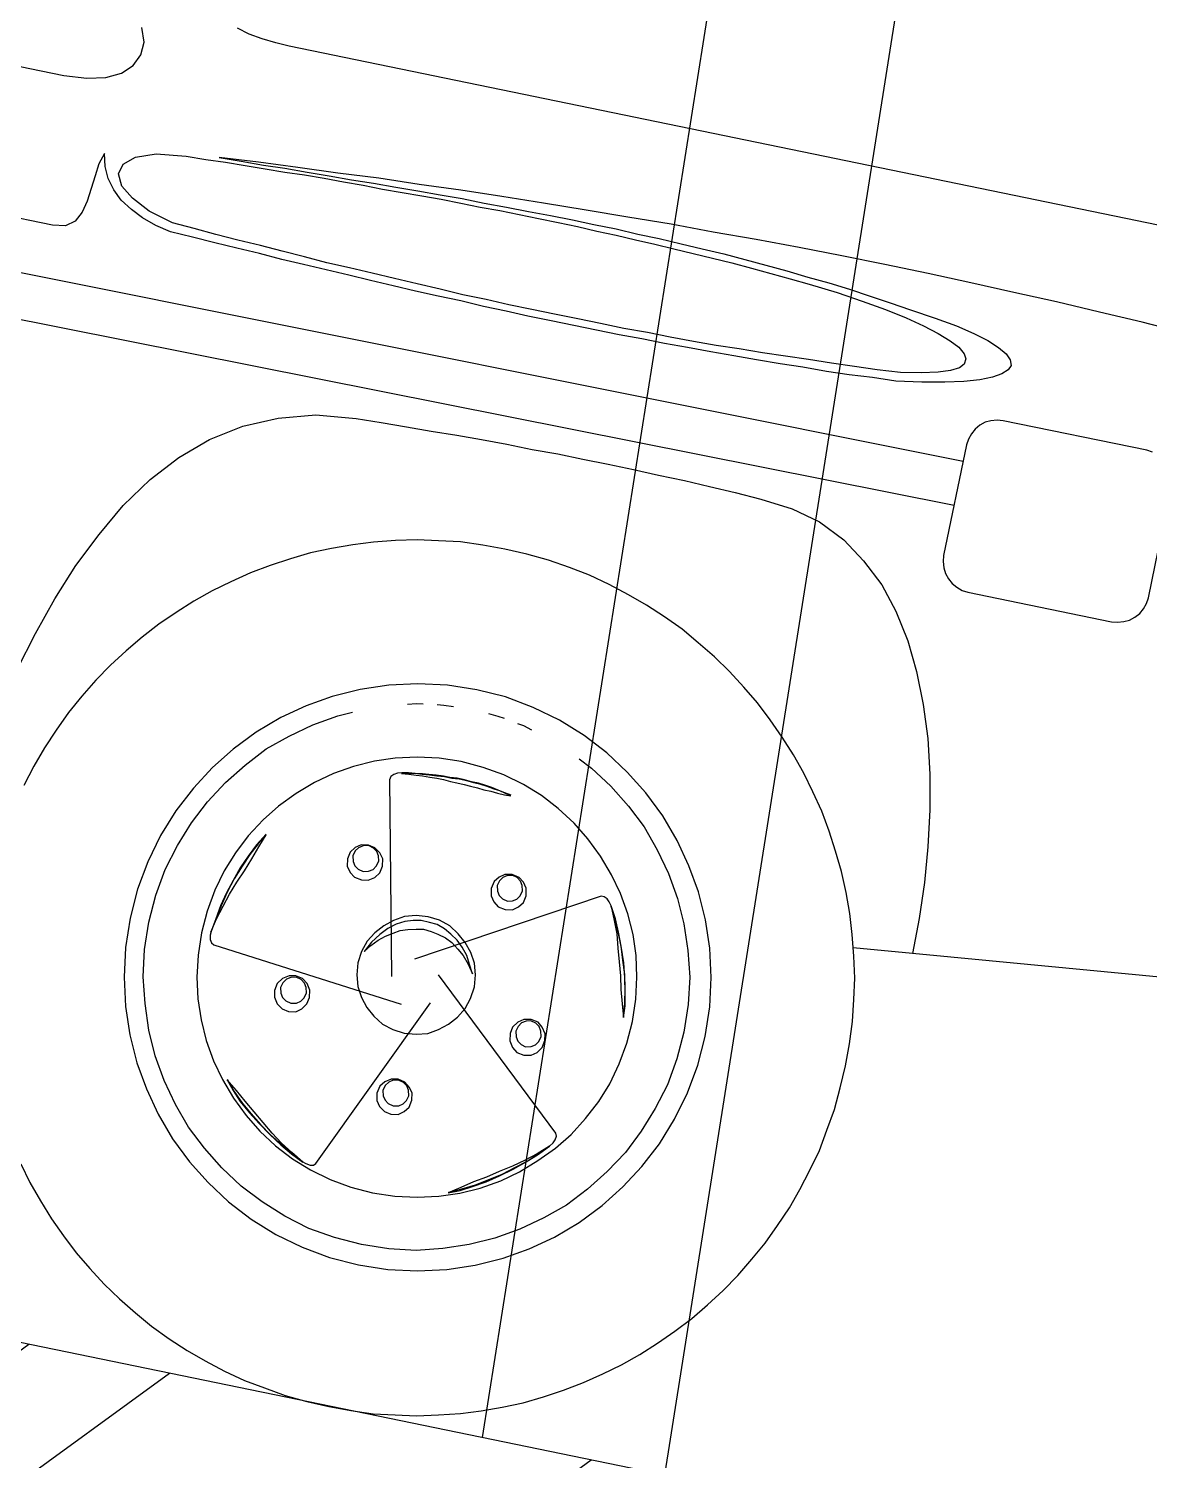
# Model space of a CAD drawing. Extents: x -640655 to -640254, y -1045449 to -1045159.
# Drawn here: x -640495.349 to -640494.425, y -1045214.676 to -1045213.495 of the extents above; entities that cross this region are included whole.
import ezdxf

# ---------------------------------------------------------------- set-up
doc = ezdxf.new("R2010")
doc.units = 0
doc.header["$MEASUREMENT"] = 0
doc.layers.get('0').update_dxf_attribs({"linetype": 'CONTINUOUS'})
for name, color, linetype in [('T_srafa', 8, 'CONTINUOUS'), ('T_stafaz', 7, 'CONTINUOUS'), ('T_tenka', 4, 'CONTINUOUS'), ('T_tlusta', 1, 'CONTINUOUS')]:
    doc.layers.add(name, color=color, linetype=linetype)

# ---------------------------------------------------------------- blocks, each defined once
blk = doc.blocks.new('A$C04E35D7F')
at = {"linetype": 'Continuous'}
for p, q in [((-56.67, 109.21), (26.72, 109.21)), ((26.72, 109.21), (27.87, 109.27)), ((27.87, 109.27), (29.02, 109.38)), ((29.02, 109.38), (30.16, 109.54)), ((30.16, 109.54), (31.2, 109.81)), ((38.51, 107.14), (38.94, 108.29)), ((38.56, 106.05), (38.51, 107.14)), ((39, 105.07), (38.56, 106.05)), ((39.82, 104.25), (39, 105.07)), ((41.02, 103.65), (39.82, 104.25)), ((42.54, 103.27), (41.02, 103.65)), ((44.45, 103.11), (42.54, 103.27)), ((78.32, 103.11), (44.45, 103.11)), ((-50.39, 100.92), (-46.79, 101.09)), ((-46.79, 101.09), (-43.19, 101.2)), ((-43.19, 101.2), (-39.54, 101.31)), ((-39.54, 101.31), (-35.94, 101.36)), ((-35.94, 101.36), (-32.29, 101.42)), ((-32.29, 101.42), (-28.69, 101.47)), ((-28.69, 101.47), (-25.03, 101.47)), ((-25.03, 101.47), (-21.43, 101.47)), ((-21.43, 101.47), (-17.83, 101.42)), ((-17.83, 101.42), (-14.23, 101.36)), ((-14.23, 101.36), (-10.64, 101.25)), ((-10.64, 101.25), (-7.09, 101.2)), ((-7.09, 101.2), (-3.49, 101.03)), ((-3.49, 101.03), (0, 100.92)), ((0, 100.92), (3.55, 100.76)), ((3.55, 100.76), (7.04, 100.6)), ((7.04, 100.6), (10.47, 100.43)), ((10.47, 100.43), (13.91, 100.22)), ((-17.23, 99.34), (-19.03, 99.18)), ((-15.43, 99.45), (-17.23, 99.34)), ((-13.63, 99.56), (-15.43, 99.45)), ((-11.84, 99.67), (-13.63, 99.56)), ((-10.03, 99.72), (-11.84, 99.67)), ((-8.24, 99.78), (-10.03, 99.72)), ((-7.74, 99.23), (-9.38, 99.18)), ((-6.38, 99.83), (-8.24, 99.78)), ((-6.11, 99.29), (-7.74, 99.23)), ((-4.58, 99.83), (-6.38, 99.83)), ((-4.47, 99.34), (-6.11, 99.29)), ((-2.73, 99.89), (-4.58, 99.83)), ((-2.84, 99.4), (-4.47, 99.34)), ((-1.2, 99.4), (-2.84, 99.4)), ((-0.87, 99.89), (-2.73, 99.89)), ((0.44, 99.45), (-1.2, 99.4)), ((0.93, 99.89), (-0.87, 99.89)), ((2.07, 99.45), (0.44, 99.45)), ((2.78, 99.89), (0.93, 99.89)), ((3.71, 99.45), (2.07, 99.45)), ((4.64, 99.83), (2.78, 99.89)), ((5.35, 99.45), (3.71, 99.45)), ((6.49, 99.83), (4.64, 99.83)), ((6.98, 99.45), (5.35, 99.45)), ((8.35, 99.78), (6.49, 99.83)), ((8.62, 99.4), (6.98, 99.45)), ((10.2, 99.78), (8.35, 99.78)), ((10.25, 99.4), (8.62, 99.4)), ((12.05, 99.72), (10.2, 99.78)), ((11.89, 99.4), (10.25, 99.4)), ((13.53, 99.34), (11.89, 99.4)), ((13.91, 99.67), (12.05, 99.72)), ((15.16, 99.29), (13.53, 99.34)), ((13.91, 100.22), (17.29, 100.05)), ((15.76, 99.61), (13.91, 99.67)), ((16.8, 99.23), (15.16, 99.29)), ((17.62, 99.56), (15.76, 99.61)), ((18.44, 99.23), (16.8, 99.23)), ((17.29, 100.05), (20.67, 99.78)), ((19.47, 99.45), (17.62, 99.56)), ((20.07, 99.18), (18.44, 99.23)), ((21.33, 99.4), (19.47, 99.45)), ((20.67, 99.78), (24, 99.56)), ((23.18, 99.34), (21.33, 99.4)), ((25.04, 99.29), (23.18, 99.34)), ((24, 99.56), (27.27, 99.34)), ((26.83, 99.18), (25.04, 99.29)), ((27.27, 99.34), (30.54, 99.07)), ((-27.87, 98.25), (-30, 97.98)), ((-26.12, 98.47), (-27.87, 98.25)), ((-24.38, 98.69), (-26.12, 98.47)), ((-23.83, 98.14), (-25.85, 97.87)), ((-22.58, 98.91), (-24.38, 98.69)), ((-21.65, 98.42), (-23.83, 98.14)), ((-20.83, 99.07), (-22.58, 98.91)), ((-19.25, 98.63), (-21.65, 98.42)), ((-19.03, 99.18), (-20.83, 99.07)), ((-17.62, 98.74), (-19.25, 98.63)), ((-15.98, 98.85), (-17.62, 98.74)), ((-14.34, 98.96), (-15.98, 98.85)), ((-12.65, 99.07), (-14.34, 98.96)), ((-11.02, 99.13), (-12.65, 99.07)), ((-9.38, 99.18), (-11.02, 99.13)), ((21.71, 99.13), (20.07, 99.18)), ((23.34, 99.07), (21.71, 99.13)), ((24.98, 98.96), (23.34, 99.07)), ((26.62, 98.91), (24.98, 98.96)), ((28.31, 98.85), (26.62, 98.91)), ((28.69, 99.13), (26.83, 99.18)), ((29.94, 98.8), (28.31, 98.85)), ((30.54, 99.07), (28.69, 99.13)), ((31.58, 98.69), (29.94, 98.8)), ((33.22, 98.63), (31.58, 98.69)), ((35.67, 98.31), (33.22, 98.63)), ((37.31, 97.71), (35.67, 98.31)), ((-34.63, 97.05), (-35.61, 96.67)), ((-33.38, 97.38), (-34.63, 97.05)), ((-31.85, 97.71), (-33.38, 97.38)), ((-30, 97.98), (-31.85, 97.71)), ((-29.18, 97.16), (-30.49, 96.78)), ((-27.65, 97.54), (-29.18, 97.16)), ((-25.85, 97.87), (-27.65, 97.54)), ((38.18, 96.94), (37.31, 97.71)), ((38.4, 96.07), (38.18, 96.94)), ((39.6, 96.45), (39.87, 97.49)), ((39.87, 97.49), (40.14, 96.56)), ((-36.76, 95.85), (-36.92, 95.42)), ((-36.32, 96.29), (-36.76, 95.85)), ((-35.61, 96.67), (-36.32, 96.29)), ((-32.4, 96.02), (-32.94, 95.58)), ((-31.58, 96.4), (-32.4, 96.02)), ((-30.49, 96.78), (-31.58, 96.4)), ((37.91, 95.14), (38.4, 96.07)), ((39.16, 95.53), (39.6, 96.45)), ((40.14, 96.56), (40.25, 95.53)), ((-36.92, 95.42), (-36.76, 95.03)), ((-36.76, 95.03), (-36.32, 94.6)), ((-36.32, 94.6), (-35.61, 94.16)), ((-32.94, 95.58), (-33.16, 95.2)), ((-33.16, 95.2), (-33.11, 94.76)), ((-33.11, 94.76), (-32.78, 94.38)), ((36.87, 94.33), (37.91, 95.14)), ((37.74, 94), (38.51, 94.71)), ((38.51, 94.71), (39.16, 95.53)), ((40.25, 95.53), (40.36, 94.43)), ((-35.61, 94.16), (-34.63, 93.73)), ((-34.63, 93.73), (-33.38, 93.34)), ((-33.38, 93.34), (-31.85, 92.96)), ((-32.78, 94.38), (-32.12, 94)), ((-32.12, 94), (-31.14, 93.67)), ((-31.14, 93.67), (-29.78, 93.34)), ((-29.78, 93.34), (-28.09, 93.02)), ((33.22, 93.02), (35.29, 93.56)), ((35.29, 93.56), (36.87, 94.33)), ((35.72, 92.91), (36.76, 93.4)), ((36.76, 93.4), (37.74, 94)), ((40.36, 94.43), (40.47, 93.34)), ((40.47, 93.34), (40.69, 92.36)), ((-31.85, 92.96), (-30, 92.58)), ((-30, 92.58), (-27.87, 92.25)), ((-28.09, 93.02), (-26.18, 92.85)), ((-27.87, 92.25), (-25.91, 92.14)), ((-26.18, 92.85), (-24.27, 92.74)), ((-25.91, 92.14), (-24, 91.98)), ((-24.27, 92.74), (-22.36, 92.63)), ((-22.36, 92.63), (-20.45, 92.53)), ((-20.45, 92.53), (-18.54, 92.42)), ((-18.54, 92.42), (-16.63, 92.31)), ((-16.63, 92.31), (-14.67, 92.25)), ((-14.67, 92.25), (-12.76, 92.14)), ((-12.76, 92.14), (-10.85, 92.09)), ((10.47, 92.09), (12.44, 92.14)), ((12.44, 92.14), (14.34, 92.2)), ((14.34, 92.2), (16.25, 92.25)), ((16.25, 92.25), (18.16, 92.31)), ((18.16, 92.31), (20.07, 92.36)), ((20.07, 92.36), (21.98, 92.47)), ((21.98, 92.47), (23.89, 92.53)), ((23.89, 92.53), (25.74, 92.63)), ((25.74, 92.63), (27.65, 92.69)), ((27.65, 92.69), (29.51, 92.8)), ((29.45, 92.09), (31.36, 92.2)), ((29.51, 92.8), (31.36, 92.91)), ((31.36, 92.91), (33.22, 93.02)), ((31.36, 92.2), (33.22, 92.25)), ((33.22, 92.25), (34.52, 92.53)), ((34.52, 92.53), (35.72, 92.91)), ((40.69, 92.36), (41.12, 91.54)), ((-24, 91.98), (-22.09, 91.87)), ((-22.09, 91.87), (-20.12, 91.82)), ((-20.12, 91.82), (-18.22, 91.71)), ((-18.22, 91.71), (-16.25, 91.65)), ((-16.25, 91.65), (-14.34, 91.6)), ((-14.34, 91.6), (-12.43, 91.54)), ((-12.43, 91.54), (-10.47, 91.49)), ((-10.85, 92.09), (-8.89, 92.03)), ((-10.47, 91.49), (-8.56, 91.43)), ((-8.89, 92.03), (-6.98, 92.03)), ((-8.56, 91.43), (-6.65, 91.43)), ((-6.98, 92.03), (-5.02, 91.98)), ((-6.65, 91.43), (-4.74, 91.38)), ((-5.02, 91.98), (-3.05, 91.98)), ((-4.74, 91.38), (-2.84, 91.38)), ((-3.05, 91.98), (-1.14, 91.98)), ((-2.84, 91.38), (-0.93, 91.38)), ((-1.14, 91.98), (0.82, 91.98)), ((-0.93, 91.38), (0.98, 91.38)), ((0.82, 91.98), (2.73, 91.98)), ((0.98, 91.38), (2.94, 91.38)), ((2.73, 91.98), (4.69, 91.98)), ((2.94, 91.38), (4.8, 91.43)), ((4.69, 91.98), (6.6, 92.03)), ((4.8, 91.43), (6.71, 91.43)), ((6.6, 92.03), (8.56, 92.03)), ((6.71, 91.43), (8.62, 91.49)), ((8.56, 92.03), (10.47, 92.09)), ((8.62, 91.49), (10.53, 91.49)), ((10.53, 91.49), (12.44, 91.54)), ((12.44, 91.54), (14.34, 91.6)), ((14.34, 91.6), (16.25, 91.65)), ((16.25, 91.65), (18.11, 91.71)), ((18.11, 91.71), (20.02, 91.76)), ((20.02, 91.76), (21.93, 91.82)), ((21.93, 91.82), (23.78, 91.87)), ((23.78, 91.87), (25.69, 91.98)), ((25.69, 91.98), (27.6, 92.03)), ((27.6, 92.03), (29.45, 92.09)), ((41.12, 91.54), (41.83, 91)), ((41.83, 91), (42.87, 90.83)), ((-49.79, 90.78), (-49.3, 90.83)), ((-49.3, 90.83), (-37.2, 90.83)), ((-37.2, 90.83), (-36.71, 90.78)), ((-36.71, 90.78), (-36.21, 90.62)), ((-36.21, 90.62), (-35.78, 90.4)), ((-35.78, 90.4), (-35.4, 90.07)), ((-35.4, 90.07), (-35.07, 89.69)), ((42.87, 90.83), (297.68, 90.83)), ((-35.07, 89.69), (-34.85, 89.25)), ((-34.85, 89.25), (-34.69, 88.76)), ((-34.69, 88.76), (-34.63, 88.27)), ((-51.87, 78.94), (-51.87, 88.27)), ((-34.63, 88.27), (-34.63, 78.94)), ((-34.63, 86.87), (298.5, 85.11)), ((292.12, 81.01), (-34.63, 83.2)), ((-18.92, 80.47), (-21.6, 80.2)), ((-16.74, 80.58), (-18.92, 80.47)), ((-14.56, 80.64), (-16.74, 80.58)), ((-12.43, 80.69), (-14.56, 80.64)), ((-10.25, 80.69), (-12.43, 80.69)), ((-8.13, 80.74), (-10.25, 80.69)), ((-6, 80.74), (-8.13, 80.74)), ((-3.87, 80.74), (-6, 80.74)), ((-1.75, 80.74), (-3.87, 80.74)), ((0.38, 80.69), (-1.75, 80.74)), ((2.51, 80.69), (0.38, 80.69)), ((4.64, 80.64), (2.51, 80.69)), ((6.71, 80.58), (4.64, 80.64)), ((8.84, 80.47), (6.71, 80.58)), ((10.91, 80.42), (8.84, 80.47)), ((13.04, 80.36), (10.91, 80.42)), ((15.11, 80.25), (13.04, 80.36)), ((-24.05, 79.6), (-26.29, 78.56)), ((-21.6, 80.2), (-24.05, 79.6)), ((18.44, 79.87), (15.11, 80.25)), ((21.43, 79), (18.44, 79.87)), ((-51.81, 78.45), (-51.87, 78.94)), ((-51.65, 77.96), (-51.81, 78.45)), ((-51.43, 77.53), (-51.65, 77.96)), ((-34.85, 77.96), (-35.07, 77.53)), ((-34.69, 78.45), (-34.85, 77.96)), ((-34.63, 78.94), (-34.69, 78.45)), ((-26.29, 78.56), (-28.25, 77.2)), ((24.16, 77.75), (21.43, 79)), ((-51.1, 77.14), (-51.43, 77.53)), ((-50.72, 76.82), (-51.1, 77.14)), ((-50.29, 76.6), (-50.72, 76.82)), ((-35.78, 76.82), (-36.21, 76.6)), ((-35.4, 77.14), (-35.78, 76.82)), ((-35.07, 77.53), (-35.4, 77.14)), ((-28.25, 77.2), (-30.11, 75.56)), ((26.62, 76.11), (24.16, 77.75)), ((-49.79, 76.44), (-50.29, 76.6)), ((-49.3, 76.38), (-49.79, 76.44)), ((-37.2, 76.38), (-49.3, 76.38)), ((-36.71, 76.44), (-37.2, 76.38)), ((-36.21, 76.6), (-36.71, 76.44)), ((28.8, 74.15), (26.62, 76.11)), ((-30.11, 75.56), (-31.69, 73.65)), ((-31.69, 73.65), (-33.16, 71.47)), ((30.76, 71.91), (28.8, 74.15)), ((-2.78, 72.02), (-0.93, 72.13)), ((-0.93, 72.13), (0.93, 72.18)), ((0.93, 72.18), (2.78, 72.13)), ((2.78, 72.13), (4.64, 72.02)), ((-33.16, 71.47), (-34.36, 69.13)), ((-9.82, 70.55), (-8.07, 71.04)), ((-8.07, 71.04), (-6.33, 71.47)), ((-6.33, 71.47), (-4.58, 71.75)), ((-4.58, 71.75), (-2.78, 72.02)), ((4.64, 72.02), (6.44, 71.75)), ((6.44, 71.75), (8.18, 71.47)), ((8.18, 71.47), (9.93, 71.04)), ((9.93, 71.04), (11.67, 70.55)), ((32.51, 69.35), (30.76, 71.91)), ((-13.09, 69.35), (-11.45, 70)), ((-11.45, 70), (-9.82, 70.55)), ((11.67, 70.55), (13.31, 70)), ((13.31, 70), (14.95, 69.35)), ((-34.36, 69.13), (-35.45, 66.56)), ((-16.25, 67.82), (-14.72, 68.64)), ((-14.72, 68.64), (-13.09, 69.35)), ((14.95, 69.35), (16.58, 68.64)), ((16.58, 68.64), (18.11, 67.82)), ((33.98, 66.62), (32.51, 69.35)), ((-17.78, 66.95), (-16.25, 67.82)), ((18.11, 67.82), (19.64, 66.95)), ((-35.45, 66.56), (-36.38, 63.89)), ((-19.25, 66.02), (-17.78, 66.95)), ((19.64, 66.95), (21.11, 66.02)), ((35.34, 63.73), (33.98, 66.62)), ((-22.03, 63.95), (-20.67, 64.98)), ((-20.67, 64.98), (-19.25, 66.02)), ((21.11, 66.02), (22.53, 64.98)), ((22.53, 64.98), (23.89, 63.95)), ((-36.38, 63.89), (-37.14, 61.05)), ((-23.34, 62.8), (-22.03, 63.95)), ((23.89, 63.95), (25.2, 62.8)), ((-24.6, 61.6), (-23.34, 62.8)), ((25.2, 62.8), (26.45, 61.6)), ((36.49, 60.67), (35.34, 63.73)), ((-25.8, 60.35), (-24.6, 61.6)), ((26.45, 61.6), (27.65, 60.35)), ((-37.14, 61.05), (-37.74, 58.17)), ((-26.94, 59.04), (-25.8, 60.35)), ((-3.98, 59.85), (-1.58, 60.24)), ((-1.58, 60.24), (0.87, 60.35)), ((0.87, 60.35), (3.33, 60.24)), ((3.33, 60.24), (5.73, 59.85)), ((27.65, 60.35), (28.8, 59.04)), ((37.47, 57.56), (36.49, 60.67)), ((-8.56, 58.44), (-6.33, 59.26)), ((-6.33, 59.26), (-3.98, 59.85)), ((5.73, 59.85), (8.07, 59.26)), ((8.07, 59.26), (10.31, 58.44)), ((-37.74, 58.17), (-38.18, 55.16)), ((-27.98, 57.67), (-26.94, 59.04)), ((-10.69, 57.4), (-8.56, 58.44)), ((-4.25, 58), (-3.54, 58.22)), ((-3.54, 58.22), (-3, 58.28)), ((-3, 58.28), (-3, 58.28)), ((-1.85, 58.49), (-1.31, 58.55)), ((-1.31, 58.55), (-0.49, 58.6)), ((-0.49, 58.6), (-0.49, 58.6)), ((3.27, 58.55), (2.46, 58.6)), ((2.46, 58.6), (2.46, 58.6)), ((3.82, 58.49), (3.27, 58.55)), ((4.96, 58.28), (5.51, 58.22)), ((5.51, 58.22), (6.22, 58)), ((6.22, 58), (6.22, 58)), ((10.31, 58.44), (12.44, 57.4)), ((28.8, 59.04), (29.84, 57.67)), ((-29.02, 56.26), (-27.98, 57.67)), ((-12.65, 56.2), (-10.69, 57.4)), ((12.44, 57.4), (14.4, 56.2)), ((29.84, 57.67), (30.87, 56.26)), ((38.34, 54.35), (37.47, 57.56)), ((-29.94, 54.78), (-29.02, 56.26)), ((-14.51, 54.84), (-12.65, 56.2)), ((-9.71, 55.93), (-11.56, 54.78)), ((-8.56, 56.47), (-9.71, 55.93)), ((11.67, 55.93), (10.53, 56.47)), ((10.53, 56.47), (10.53, 56.47)), ((13.53, 54.78), (11.67, 55.93)), ((14.4, 56.2), (16.25, 54.84)), ((30.87, 56.26), (31.8, 54.78)), ((-38.18, 55.16), (-38.5, 52.22)), ((-30.81, 53.26), (-29.94, 54.78)), ((-16.25, 53.26), (-14.51, 54.84)), ((-11.56, 54.78), (-13.31, 53.47)), ((15.27, 53.47), (13.53, 54.78)), ((16.25, 54.84), (18, 53.26)), ((31.8, 54.78), (32.67, 53.26)), ((-31.63, 51.73), (-30.81, 53.26)), ((-17.83, 51.51), (-16.25, 53.26)), ((-13.31, 53.47), (-14.94, 52.06)), ((-6.11, 52.87), (-4.47, 53.47)), ((-4.47, 53.47), (-2.73, 53.91)), ((-2.73, 53.91), (-0.93, 54.18)), ((-0.93, 54.18), (0.93, 54.29)), ((0.93, 54.29), (2.78, 54.18)), ((2.78, 54.18), (4.58, 53.91)), ((4.58, 53.91), (6.33, 53.47)), ((6.33, 53.47), (7.96, 52.87)), ((16.91, 52.06), (15.27, 53.47)), ((18, 53.26), (19.58, 51.51)), ((32.67, 53.26), (33.49, 51.73)), ((-38.5, 52.22), (-38.67, 49.22)), ((-14.94, 52.06), (-16.36, 50.42)), ((-9.22, 51.19), (-7.69, 52.11)), ((-7.69, 52.11), (-6.11, 52.87)), ((-3.65, 52.39), (-3.11, 52.49)), ((-3.65, 52.33), (-3.16, 52.44)), ((-3.11, 52.33), (-3.65, 52.33)), ((-3.16, 52.44), (-2.67, 52.55)), ((-3.11, 52.49), (-2.51, 52.6)), ((-2.51, 52.33), (-3.11, 52.33)), ((-2.67, 52.55), (-2.18, 52.6)), ((-2.51, 52.6), (-1.96, 52.71)), ((-1.96, 52.39), (-2.51, 52.33)), ((-2.18, 52.6), (-1.58, 52.71)), ((-1.96, 52.71), (-1.36, 52.77)), ((-1.36, 52.39), (-1.96, 52.39)), ((-1.58, 52.71), (-1.03, 52.77)), ((-1.36, 52.77), (-0.82, 52.82)), ((-0.82, 52.44), (-1.36, 52.39)), ((-1.03, 52.77), (-0.44, 52.77)), ((-0.82, 52.82), (-0.22, 52.82)), ((-0.22, 52.44), (-0.82, 52.44)), ((-0.44, 52.77), (0.17, 52.82)), ((-0.22, 52.82), (0.38, 52.87)), ((0.33, 52.49), (-0.22, 52.44)), ((0.17, 52.82), (0.82, 52.82)), ((0.93, 52.49), (0.33, 52.49)), ((0.38, 52.87), (0.98, 52.87)), ((0.82, 52.82), (1.42, 52.77)), ((1.47, 52.49), (0.93, 52.49)), ((0.98, 52.87), (1.58, 52.82)), ((1.42, 52.77), (2.02, 52.77)), ((2.07, 52.55), (1.47, 52.49)), ((1.58, 52.82), (2.13, 52.82)), ((2.02, 52.77), (2.67, 52.71)), ((2.62, 52.55), (2.07, 52.55)), ((2.13, 52.82), (2.73, 52.77)), ((3.22, 52.49), (2.62, 52.55)), ((2.67, 52.71), (3.27, 52.66)), ((2.73, 52.77), (3.33, 52.71)), ((3.82, 52.49), (3.22, 52.49)), ((3.27, 52.66), (3.87, 52.6)), ((3.33, 52.71), (3.87, 52.66)), ((4.36, 52.44), (3.82, 52.49)), ((3.87, 52.66), (4.47, 52.55)), ((3.87, 52.6), (4.47, 52.55)), ((4.96, 52.39), (4.36, 52.44)), ((4.47, 52.55), (5.02, 52.44)), ((4.47, 52.55), (5.02, 52.49)), ((5.56, 52.33), (4.96, 52.39)), ((5.02, 52.49), (5.56, 52.39)), ((5.02, 52.44), (5.56, 52.33)), ((5.56, 52.39), (5.89, 52.28)), ((5.89, 52.28), (6.16, 52.11)), ((6.16, 52.11), (6.38, 51.9)), ((7.96, 52.87), (9.55, 52.11)), ((9.55, 52.11), (11.07, 51.19)), ((18.33, 50.42), (16.91, 52.06)), ((-32.34, 50.1), (-31.63, 51.73)), ((-19.2, 49.66), (-17.83, 51.51)), ((-10.58, 50.15), (-9.22, 51.19)), ((6.44, 51.62), (3, 35.75)), ((6.38, 51.9), (6.44, 51.62)), ((11.07, 51.19), (12.44, 50.15)), ((19.58, 51.51), (20.94, 49.66)), ((33.49, 51.73), (34.2, 50.1)), ((-33, 48.46), (-32.34, 50.1)), ((-20.4, 47.7), (-19.2, 49.66)), ((-16.36, 50.42), (-17.67, 48.68)), ((-11.89, 48.95), (-10.58, 50.15)), ((12.44, 50.15), (13.75, 48.95)), ((19.64, 48.68), (18.33, 50.42)), ((20.94, 49.66), (22.14, 47.7)), ((34.2, 50.1), (34.85, 48.46)), ((-38.67, 49.22), (-38.72, 46.28)), ((-33.54, 46.82), (-33, 48.46)), ((-17.67, 48.68), (-18.82, 46.82)), ((-13.09, 47.64), (-11.89, 48.95)), ((13.75, 48.95), (14.95, 47.64)), ((20.78, 46.82), (19.64, 48.68)), ((34.85, 48.46), (35.4, 46.82)), ((-21.43, 45.57), (-20.4, 47.7)), ((-14.13, 46.28), (-13.09, 47.64)), ((14.95, 47.64), (15.98, 46.28)), ((22.14, 47.7), (23.18, 45.57)), ((-38.72, 46.28), (-33.84, 45.76)), ((-34.03, 45.08), (-33.54, 46.82)), ((-18.82, 46.82), (-19.74, 44.86)), ((-15.05, 44.75), (-14.13, 46.28)), ((15.98, 46.28), (16.91, 44.75)), ((21.71, 44.86), (20.78, 46.82)), ((35.4, 46.82), (35.89, 45.08)), ((-34.47, 43.33), (-34.03, 45.08)), ((-22.25, 43.33), (-21.43, 45.57)), ((-14.13, 44.15), (-13.58, 45.13)), ((-14.13, 44.1), (-13.58, 45.08)), ((-13.58, 45.08), (-14.07, 43.99)), ((-13.58, 45.13), (-13.36, 45.41)), ((-13.36, 45.41), (-13.14, 45.62)), ((-13.14, 45.62), (-12.87, 45.73)), ((-12.87, 45.73), (-12.6, 45.73)), ((-12.6, 45.73), (1.42, 37.55)), ((-6.54, 44.53), (-6.43, 45.13)), ((-6.43, 45.13), (-6.11, 45.57)), ((-6.16, 44.86), (-6.05, 45.3)), ((-6.11, 45.57), (-5.67, 45.89)), ((-6.05, 45.3), (-5.84, 45.62)), ((-5.84, 45.62), (-5.51, 45.84)), ((-5.67, 45.89), (-5.07, 46)), ((-5.51, 45.84), (-5.13, 45.95)), ((-5.13, 45.95), (-4.69, 45.84)), ((-5.07, 46), (-4.47, 45.89)), ((-4.69, 45.84), (-4.36, 45.62)), ((-4.47, 45.89), (-4.04, 45.57)), ((-4.36, 45.62), (-4.14, 45.3)), ((-4.14, 45.3), (-4.04, 44.86)), ((-4.04, 45.57), (-3.71, 45.13)), ((-3.71, 45.13), (-3.6, 44.53)), ((5.56, 44.53), (5.67, 45.13)), ((5.67, 45.13), (6, 45.57)), ((5.95, 44.86), (6.06, 45.3)), ((6, 45.57), (6.49, 45.89)), ((6.06, 45.3), (6.27, 45.62)), ((6.27, 45.62), (6.6, 45.84)), ((6.49, 45.89), (7.04, 46)), ((6.6, 45.84), (7.04, 45.95)), ((7.04, 46), (7.64, 45.89)), ((7.04, 45.95), (7.47, 45.84)), ((7.47, 45.84), (7.8, 45.62)), ((7.64, 45.89), (8.07, 45.57)), ((7.8, 45.62), (8.02, 45.3)), ((8.02, 45.3), (8.13, 44.86)), ((8.07, 45.57), (8.4, 45.13)), ((8.4, 45.13), (8.51, 44.53)), ((15.49, 45.19), (16.09, 44.15)), ((15.49, 45.13), (15.98, 44.26)), ((15.87, 44.04), (15.49, 45.13)), ((23.18, 45.57), (24, 43.33)), ((-19.74, 44.86), (-20.51, 42.79)), ((-15.82, 43.17), (-15.05, 44.75)), ((-14.62, 43.11), (-14.13, 44.15)), ((-14.62, 43.01), (-14.13, 44.1)), ((-14.07, 43.99), (-14.51, 42.95)), ((-6.43, 43.93), (-6.54, 44.53)), ((-6.11, 43.49), (-6.43, 43.93)), ((-6.05, 44.42), (-6.16, 44.86)), ((-5.84, 44.1), (-6.05, 44.42)), ((-5.51, 43.88), (-5.84, 44.1)), ((-5.13, 43.77), (-5.51, 43.88)), ((-4.69, 43.88), (-5.13, 43.77)), ((-4.36, 44.1), (-4.69, 43.88)), ((-4.14, 44.42), (-4.36, 44.1)), ((-4.04, 44.86), (-4.14, 44.42)), ((-3.71, 43.93), (-4.04, 43.49)), ((-3.6, 44.53), (-3.71, 43.93)), ((5.67, 43.93), (5.56, 44.53)), ((6, 43.49), (5.67, 43.93)), ((6.06, 44.42), (5.95, 44.86)), ((6.27, 44.1), (6.06, 44.42)), ((6.6, 43.88), (6.27, 44.1)), ((7.04, 43.77), (6.6, 43.88)), ((7.47, 43.88), (7.04, 43.77)), ((7.8, 44.1), (7.47, 43.88)), ((8.02, 44.42), (7.8, 44.1)), ((8.13, 44.86), (8.02, 44.42)), ((8.4, 43.93), (8.07, 43.49)), ((8.51, 44.53), (8.4, 43.93)), ((16.25, 42.95), (15.87, 44.04)), ((15.98, 44.26), (16.47, 43.28)), ((16.09, 44.15), (16.58, 43.11)), ((16.91, 44.75), (17.67, 43.17)), ((22.47, 42.79), (21.71, 44.86)), ((-34.74, 41.59), (-34.47, 43.33)), ((-22.85, 40.99), (-22.25, 43.33)), ((-20.51, 42.79), (-21.11, 40.66)), ((-16.42, 41.53), (-15.82, 43.17)), ((-15.11, 41.86), (-14.62, 43.01)), ((-15.05, 42.02), (-14.62, 43.11)), ((-14.51, 42.95), (-14.83, 41.81)), ((-5.67, 43.17), (-6.11, 43.49)), ((-5.07, 43.06), (-5.67, 43.17)), ((-4.47, 43.17), (-5.07, 43.06)), ((-4.04, 43.49), (-4.47, 43.17)), ((6.49, 43.17), (6, 43.49)), ((7.04, 43.06), (6.49, 43.17)), ((7.64, 43.17), (7.04, 43.06)), ((8.07, 43.49), (7.64, 43.17)), ((16.63, 41.86), (16.25, 42.95)), ((16.47, 43.28), (16.91, 42.19)), ((16.58, 43.11), (17.02, 42.02)), ((17.67, 43.17), (18.27, 41.53)), ((23.07, 40.66), (22.47, 42.79)), ((24, 43.33), (24.6, 40.99)), ((-35.01, 39.79), (-34.74, 41.59)), ((-16.85, 39.79), (-16.42, 41.53)), ((-15.54, 40.72), (-15.11, 41.86)), ((-15.43, 40.93), (-15.05, 42.02)), ((-14.83, 41.81), (-15.16, 40.72)), ((17.07, 40.82), (16.63, 41.86)), ((16.91, 42.19), (17.35, 41.04)), ((17.02, 42.02), (17.4, 40.88)), ((18.27, 41.53), (18.71, 39.79)), ((-23.23, 38.59), (-22.85, 40.99)), ((-21.11, 40.66), (-21.43, 38.42)), ((-15.87, 39.52), (-15.54, 40.72)), ((-15.82, 39.79), (-15.43, 40.93)), ((-15.16, 40.72), (-15.49, 39.62)), ((-2.4, 39.73), (-1.69, 40.33)), ((-1.69, 40.33), (-0.87, 40.82)), ((-1.69, 39.79), (-1.09, 40.17)), ((-1.09, 40.17), (-0.49, 40.5)), ((-0.87, 40.82), (0.06, 41.1)), ((-0.49, 40.5), (0.17, 40.72)), ((0.06, 41.1), (1.04, 41.2)), ((0.17, 40.72), (0.82, 40.77)), ((0.82, 40.77), (1.53, 40.77)), ((1.04, 41.2), (2.02, 41.1)), ((1.53, 40.77), (2.18, 40.66)), ((2.02, 41.1), (2.94, 40.82)), ((2.18, 40.66), (2.84, 40.44)), ((2.84, 40.44), (3.49, 40.06)), ((2.94, 40.82), (3.76, 40.33)), ((3.76, 40.33), (4.47, 39.73)), ((17.45, 39.73), (17.07, 40.82)), ((17.35, 41.04), (17.67, 39.84)), ((17.4, 40.88), (17.73, 39.79)), ((23.4, 38.42), (23.07, 40.66)), ((24.6, 40.99), (24.98, 38.59)), ((-35.12, 37.93), (-35.01, 39.79)), ((-17.12, 37.99), (-16.85, 39.79)), ((-16.14, 38.37), (-15.87, 39.52)), ((-16.09, 38.64), (-15.82, 39.79)), ((-15.49, 39.62), (-15.76, 38.53)), ((-3.49, 38.21), (-3, 39.02)), ((-3, 39.02), (-2.4, 39.73)), ((-2.73, 38.7), (-2.23, 39.3)), ((-1.91, 39.08), (-2.45, 38.64)), ((-2.23, 39.3), (-1.69, 39.79)), ((-1.31, 39.52), (-1.91, 39.08)), ((-0.71, 39.79), (-1.31, 39.52)), ((-0.05, 39.95), (-0.71, 39.79)), ((0.55, 40.06), (-0.05, 39.95)), ((1.2, 40.11), (0.55, 40.06)), ((1.8, 40), (1.2, 40.11)), ((2.46, 39.84), (1.8, 40)), ((3.05, 39.62), (2.46, 39.84)), ((3.6, 39.3), (3.05, 39.62)), ((3.49, 40.06), (4.09, 39.57)), ((4.15, 38.91), (3.6, 39.3)), ((4.09, 39.57), (4.64, 38.97)), ((4.47, 39.73), (5.07, 39.02)), ((5.07, 39.02), (5.56, 38.21)), ((17.78, 38.64), (17.45, 39.73)), ((17.67, 39.84), (17.94, 38.64)), ((17.73, 39.79), (18, 38.64)), ((18.71, 39.79), (18.98, 37.99)), ((-35.18, 36.08), (-35.12, 37.93)), ((-23.34, 36.13), (-23.23, 38.59)), ((-21.43, 38.42), (-21.54, 36.13)), ((-17.23, 36.13), (-17.12, 37.99)), ((-16.36, 37.28), (-16.14, 38.37)), ((-16.31, 37.5), (-16.09, 38.64)), ((-15.76, 38.53), (-16.09, 37.39)), ((-3.76, 37.28), (-3.49, 38.21)), ((-3.49, 37.33), (-3.11, 38.04)), ((-3, 38.04), (-3.49, 37.33)), ((-3.11, 38.04), (-2.73, 38.7)), ((-2.45, 38.64), (-3, 38.04)), ((4.69, 38.48), (4.15, 38.91)), ((4.64, 38.97), (5.18, 38.21)), ((5.18, 37.93), (4.69, 38.48)), ((5.18, 38.21), (5.62, 37.33)), ((5.62, 37.33), (5.18, 37.93)), ((5.56, 38.21), (5.84, 37.28)), ((18.11, 37.5), (17.78, 38.64)), ((17.94, 38.64), (18.16, 37.5)), ((18, 38.64), (18.16, 37.5)), ((18.98, 37.99), (19.09, 36.13)), ((23.51, 36.13), (23.4, 38.42)), ((24.98, 38.59), (25.09, 36.13)), ((-16.42, 36.35), (-16.31, 37.5)), ((-16.09, 37.39), (-16.42, 36.3)), ((-16.42, 36.3), (-16.36, 37.28)), ((-12.87, 25.83), (-0.76, 36.68)), ((-3.87, 36.3), (-3.76, 37.28)), ((5.84, 37.28), (5.95, 36.3)), ((18.33, 36.35), (18.11, 37.5)), ((18.16, 37.5), (18.33, 36.35)), ((18.16, 37.5), (18.33, 36.41)), ((-35.12, 34.22), (-35.18, 36.08)), ((-23.23, 33.68), (-23.34, 36.13)), ((-21.54, 36.13), (-21.43, 33.84)), ((-17.12, 34.28), (-17.23, 36.13)), ((-3.76, 35.31), (-3.87, 36.3)), ((5.95, 36.3), (5.84, 35.31)), ((18.11, 35.48), (17.89, 35.37)), ((18.27, 35.75), (18.11, 35.48)), ((18.33, 36.08), (18.27, 35.75)), ((18.33, 36.41), (18.33, 36.08)), ((19.09, 36.13), (18.98, 34.28)), ((23.4, 33.84), (23.51, 36.13)), ((25.09, 36.13), (24.98, 33.68)), ((-16.85, 32.48), (-17.12, 34.28)), ((-10.03, 34.17), (-9.6, 34.5)), ((-9.76, 34.17), (-9.44, 34.39)), ((-9.6, 34.5), (-9, 34.61)), ((-9.44, 34.39), (-9, 34.5)), ((-9, 34.61), (-8.4, 34.5)), ((-9, 34.5), (-8.62, 34.39)), ((-8.62, 34.39), (-8.29, 34.17)), ((-8.4, 34.5), (-7.96, 34.17)), ((-3.49, 34.39), (-3.76, 35.31)), ((-3, 33.57), (-3.49, 34.39)), ((6, 19.39), (-0.6, 34.28)), ((17.89, 35.37), (1.75, 33.68)), ((5.56, 34.39), (5.07, 33.57)), ((5.84, 35.31), (5.56, 34.39)), ((18.98, 34.28), (18.71, 32.48)), ((-35.01, 32.37), (-35.12, 34.22)), ((-22.85, 31.28), (-23.23, 33.68)), ((-21.43, 33.84), (-21.11, 31.61)), ((-10.47, 33.13), (-10.36, 33.68)), ((-10.36, 32.53), (-10.47, 33.13)), ((-10.36, 33.68), (-10.03, 34.17)), ((-10.09, 33.41), (-9.98, 33.84)), ((-9.98, 32.97), (-10.09, 33.41)), ((-9.98, 33.84), (-9.76, 34.17)), ((-8.29, 34.17), (-8.07, 33.84)), ((-8.07, 33.84), (-7.96, 33.41)), ((-7.96, 33.41), (-8.07, 32.97)), ((-7.96, 34.17), (-7.63, 33.68)), ((-7.63, 33.68), (-7.53, 33.13)), ((-7.53, 33.13), (-7.63, 32.53)), ((-2.4, 32.86), (-3, 33.57)), ((5.07, 33.57), (4.47, 32.86)), ((9.27, 32.7), (9.38, 33.3)), ((9.38, 33.3), (9.71, 33.79)), ((9.6, 33.02), (9.71, 33.46)), ((9.71, 33.79), (10.15, 34.12)), ((9.71, 33.46), (9.93, 33.79)), ((9.93, 33.79), (10.25, 34.01)), ((10.15, 34.12), (10.74, 34.22)), ((10.25, 34.01), (10.69, 34.12)), ((10.69, 34.12), (11.13, 34.01)), ((10.74, 34.22), (11.29, 34.12)), ((11.13, 34.01), (11.45, 33.79)), ((11.29, 34.12), (11.78, 33.79)), ((11.45, 33.79), (11.67, 33.46)), ((11.67, 33.46), (11.78, 33.02)), ((11.78, 33.79), (12.11, 33.3)), ((12.11, 33.3), (12.22, 32.7)), ((23.07, 31.61), (23.4, 33.84)), ((24.98, 33.68), (24.6, 31.28)), ((-34.74, 30.57), (-35.01, 32.37)), ((-16.42, 30.73), (-16.85, 32.48)), ((-10.03, 32.04), (-10.36, 32.53)), ((-9.6, 31.72), (-10.03, 32.04)), ((-9.76, 32.64), (-9.98, 32.97)), ((-9.44, 32.42), (-9.76, 32.64)), ((-9, 32.31), (-9.44, 32.42)), ((-8.62, 32.42), (-9, 32.31)), ((-8.29, 32.64), (-8.62, 32.42)), ((-7.96, 32.04), (-8.4, 31.72)), ((-8.07, 32.97), (-8.29, 32.64)), ((-7.63, 32.53), (-7.96, 32.04)), ((-1.69, 32.26), (-2.4, 32.86)), ((-0.87, 31.77), (-1.69, 32.26)), ((3.76, 32.26), (2.94, 31.77)), ((4.47, 32.86), (3.76, 32.26)), ((9.38, 32.15), (9.27, 32.7)), ((9.71, 31.66), (9.38, 32.15)), ((9.71, 32.59), (9.6, 33.02)), ((9.93, 32.26), (9.71, 32.59)), ((10.25, 32.04), (9.93, 32.26)), ((10.69, 31.93), (10.25, 32.04)), ((11.13, 32.04), (10.69, 31.93)), ((11.45, 32.26), (11.13, 32.04)), ((11.67, 32.59), (11.45, 32.26)), ((11.78, 33.02), (11.67, 32.59)), ((12.11, 32.15), (11.78, 31.66)), ((12.22, 32.7), (12.11, 32.15)), ((18.71, 32.48), (18.27, 30.73)), ((-22.25, 28.93), (-22.85, 31.28)), ((-21.11, 31.61), (-20.51, 29.48)), ((-15.82, 29.1), (-16.42, 30.73)), ((-9, 31.61), (-9.6, 31.72)), ((-8.4, 31.72), (-9, 31.61)), ((0.06, 31.5), (-0.87, 31.77)), ((1.04, 31.39), (0.06, 31.5)), ((2.02, 31.5), (1.04, 31.39)), ((2.94, 31.77), (2.02, 31.5)), ((10.15, 31.33), (9.71, 31.66)), ((10.74, 31.22), (10.15, 31.33)), ((11.29, 31.33), (10.74, 31.22)), ((11.78, 31.66), (11.29, 31.33)), ((18.27, 30.73), (17.67, 29.1)), ((22.47, 29.48), (23.07, 31.61)), ((24.6, 31.28), (24, 28.93)), ((-34.47, 28.82), (-34.74, 30.57)), ((-34.03, 27.08), (-34.47, 28.82)), ((-21.43, 26.7), (-22.25, 28.93)), ((-20.51, 29.48), (-19.74, 27.41)), ((-15.05, 27.51), (-15.82, 29.1)), ((17.67, 29.1), (16.91, 27.51)), ((21.71, 27.41), (22.47, 29.48)), ((24, 28.93), (23.18, 26.7)), ((-19.74, 27.41), (-18.82, 25.44)), ((-14.13, 25.99), (-15.05, 27.51)), ((-0.27, 27.13), (0.17, 27.46)), ((-0.27, 26.86), (-0.05, 27.19)), ((-0.05, 27.19), (0.27, 27.41)), ((0.17, 27.46), (0.76, 27.57)), ((0.27, 27.41), (0.71, 27.51)), ((0.71, 27.51), (1.15, 27.41)), ((0.76, 27.57), (1.31, 27.46)), ((1.15, 27.41), (1.47, 27.19)), ((1.31, 27.46), (1.8, 27.13)), ((1.47, 27.19), (1.69, 26.86)), ((16.91, 27.51), (15.98, 25.99)), ((20.78, 25.44), (21.71, 27.41)), ((-33.54, 25.33), (-34.03, 27.08)), ((-20.4, 24.57), (-21.43, 26.7)), ((-13.09, 24.63), (-14.13, 25.99)), ((-0.71, 26.1), (-0.6, 26.7)), ((-0.6, 25.5), (-0.71, 26.1)), ((-0.6, 26.7), (-0.27, 27.13)), ((-0.38, 26.42), (-0.27, 26.86)), ((-0.27, 25.99), (-0.38, 26.42)), ((-0.05, 25.66), (-0.27, 25.99)), ((1.69, 25.99), (1.47, 25.66)), ((1.69, 26.86), (1.8, 26.42)), ((1.8, 26.42), (1.69, 25.99)), ((1.8, 27.13), (2.13, 26.7)), ((2.13, 26.7), (2.24, 26.1)), ((2.24, 26.1), (2.13, 25.5)), ((15.98, 25.99), (14.95, 24.63)), ((23.18, 26.7), (22.14, 24.57)), ((-33, 23.7), (-33.54, 25.33)), ((-18.82, 25.44), (-17.67, 23.59)), ((-12.98, 25.61), (-12.87, 25.83)), ((-12.93, 25.28), (-12.98, 25.61)), ((-12.82, 25.01), (-12.93, 25.28)), ((-12.6, 24.68), (-12.82, 25.01)), ((-0.27, 25.06), (-0.6, 25.5)), ((0.17, 24.73), (-0.27, 25.06)), ((0.27, 25.44), (-0.05, 25.66)), ((0.71, 25.33), (0.27, 25.44)), ((1.15, 25.44), (0.71, 25.33)), ((1.47, 25.66), (1.15, 25.44)), ((1.8, 25.06), (1.31, 24.73)), ((2.13, 25.5), (1.8, 25.06)), ((19.64, 23.59), (20.78, 25.44)), ((-32.34, 22.06), (-33, 23.7)), ((-19.2, 22.61), (-20.4, 24.57)), ((-11.89, 23.32), (-13.09, 24.63)), ((-11.84, 23.86), (-12.6, 24.68)), ((-12.6, 24.68), (-11.73, 23.86)), ((-11.84, 23.92), (-12.6, 24.68)), ((-11.02, 23.1), (-11.84, 23.92)), ((-10.96, 23.04), (-11.84, 23.86)), ((-11.73, 23.86), (-10.85, 23.15)), ((0.76, 24.63), (0.17, 24.73)), ((1.31, 24.73), (0.76, 24.63)), ((12.76, 23.26), (13.64, 23.97)), ((13.8, 23.86), (12.93, 23.04)), ((13.91, 23.92), (13.14, 23.15)), ((13.64, 23.97), (14.56, 24.68)), ((14.95, 24.63), (13.75, 23.32)), ((14.56, 24.73), (13.8, 23.86)), ((14.56, 24.68), (13.91, 23.92)), ((22.14, 24.57), (20.94, 22.61)), ((-17.83, 20.75), (-19.2, 22.61)), ((-17.67, 23.59), (-16.36, 21.84)), ((-10.58, 22.12), (-11.89, 23.32)), ((-10.14, 22.39), (-11.02, 23.1)), ((-10.03, 22.23), (-10.96, 23.04)), ((-10.85, 23.15), (-9.92, 22.44)), ((-9.92, 22.44), (-8.94, 21.79)), ((10.96, 21.84), (11.84, 22.55)), ((11.84, 22.55), (12.76, 23.26)), ((12.93, 23.04), (12.05, 22.33)), ((13.14, 23.15), (12.22, 22.39)), ((13.75, 23.32), (12.44, 22.12)), ((18.33, 21.84), (19.64, 23.59)), ((20.94, 22.61), (19.58, 20.75)), ((-31.63, 20.43), (-32.34, 22.06)), ((-16.36, 21.84), (-14.94, 20.21)), ((-9.22, 21.08), (-10.58, 22.12)), ((-9.22, 21.63), (-10.14, 22.39)), ((-9.05, 21.46), (-10.03, 22.23)), ((-8.24, 20.97), (-9.22, 21.63)), ((-8.07, 20.75), (-9.05, 21.46)), ((-8.94, 21.79), (-8.02, 21.13)), ((10.04, 21.13), (10.96, 21.84)), ((11.13, 21.63), (10.15, 20.97)), ((11.24, 21.68), (10.2, 20.97)), ((12.44, 22.12), (11.07, 21.08)), ((12.05, 22.33), (11.13, 21.63)), ((12.22, 22.39), (11.24, 21.68)), ((16.91, 20.21), (18.33, 21.84)), ((-30.81, 18.9), (-31.63, 20.43)), ((-16.25, 19.01), (-17.83, 20.75)), ((-14.94, 20.21), (-13.31, 18.79)), ((-7.69, 20.15), (-9.22, 21.08)), ((-7.25, 20.32), (-8.24, 20.97)), ((-7.04, 20.15), (-8.07, 20.75)), ((-8.02, 21.13), (-7.04, 20.53)), ((-6.11, 19.39), (-7.69, 20.15)), ((-6.22, 19.77), (-7.25, 20.32)), ((-7.04, 20.53), (-6.11, 19.88)), ((-6.11, 19.61), (-7.04, 20.15)), ((9.55, 20.15), (7.96, 19.39)), ((8.13, 19.88), (9.11, 20.48)), ((9.11, 20.37), (8.13, 19.83)), ((9.16, 20.32), (8.13, 19.77)), ((9.11, 20.48), (10.04, 21.13)), ((10.15, 20.97), (9.11, 20.37)), ((10.2, 20.97), (9.16, 20.32)), ((11.07, 21.08), (9.55, 20.15)), ((15.27, 18.79), (16.91, 20.21)), ((19.58, 20.75), (18, 19.01)), ((-29.94, 17.37), (-30.81, 18.9)), ((-14.51, 17.42), (-16.25, 19.01)), ((-5.18, 19.28), (-6.22, 19.77)), ((-6.11, 19.88), (-5.18, 19.23)), ((-5.18, 19.23), (-6.11, 19.61)), ((-4.47, 18.79), (-6.11, 19.39)), ((6.16, 19.23), (6, 19.39)), ((6.44, 19.17), (6.16, 19.23)), ((7.96, 19.39), (6.33, 18.79)), ((6.82, 19.23), (6.44, 19.17)), ((7.15, 19.33), (6.82, 19.23)), ((7.09, 19.28), (8.13, 19.88)), ((8.13, 19.77), (7.09, 19.28)), ((8.13, 19.83), (7.15, 19.33)), ((18, 19.01), (16.25, 17.42)), ((-13.31, 18.79), (-11.56, 17.48)), ((-2.73, 18.35), (-4.47, 18.79)), ((-0.93, 18.08), (-2.73, 18.35)), ((0.93, 17.97), (-0.93, 18.08)), ((2.78, 18.08), (0.93, 17.97)), ((4.58, 18.35), (2.78, 18.08)), ((6.33, 18.79), (4.58, 18.35)), ((13.53, 17.48), (15.27, 18.79)), ((-29.02, 15.9), (-29.94, 17.37)), ((-12.65, 16.06), (-14.51, 17.42)), ((-11.56, 17.48), (-9.71, 16.33)), ((11.67, 16.33), (13.53, 17.48)), ((16.25, 17.42), (14.4, 16.06)), ((-27.98, 14.48), (-29.02, 15.9)), ((-10.69, 14.86), (-12.65, 16.06)), ((-9.71, 16.33), (-7.74, 15.41)), ((-7.74, 15.41), (-5.67, 14.64)), ((7.64, 14.64), (9.71, 15.41)), ((9.71, 15.41), (11.67, 16.33)), ((14.4, 16.06), (12.44, 14.86)), ((-26.94, 13.12), (-27.98, 14.48)), ((-8.56, 13.83), (-10.69, 14.86)), ((-5.67, 14.64), (-3.54, 14.04)), ((5.51, 14.04), (7.64, 14.64)), ((12.44, 14.86), (10.31, 13.83)), ((29.84, 14.48), (28.8, 13.12)), ((-25.8, 11.81), (-26.94, 13.12)), ((-6.33, 13.01), (-8.56, 13.83)), ((-3.98, 12.41), (-6.33, 13.01)), ((-3.54, 14.04), (-1.31, 13.72)), ((-1.31, 13.72), (0.98, 13.61)), ((0.98, 13.61), (3.27, 13.72)), ((3.27, 13.72), (5.51, 14.04)), ((8.07, 13.01), (5.73, 12.41)), ((10.31, 13.83), (8.07, 13.01)), ((28.8, 13.12), (27.65, 11.81)), ((-1.58, 12.03), (-3.98, 12.41)), ((0.87, 11.92), (-1.58, 12.03)), ((3.33, 12.03), (0.87, 11.92)), ((5.73, 12.41), (3.33, 12.03)), ((-24.6, 10.55), (-25.8, 11.81)), ((27.65, 11.81), (26.45, 10.55)), ((-23.34, 9.35), (-24.6, 10.55)), ((26.45, 10.55), (25.2, 9.35)), ((-22.03, 8.21), (-23.34, 9.35)), ((25.2, 9.35), (23.89, 8.21)), ((-20.67, 7.17), (-22.03, 8.21)), ((-19.25, 6.14), (-20.67, 7.17)), ((22.53, 7.17), (21.11, 6.14)), ((23.89, 8.21), (22.53, 7.17)), ((-17.78, 5.21), (-19.25, 6.14)), ((21.11, 6.14), (19.64, 5.21)), ((-16.25, 4.34), (-17.78, 5.21)), ((19.64, 5.21), (18.11, 4.34)), ((-14.72, 3.52), (-16.25, 4.34)), ((18.11, 4.34), (16.58, 3.52)), ((-13.09, 2.81), (-14.72, 3.52)), ((-11.45, 2.15), (-13.09, 2.81)), ((14.95, 2.81), (13.31, 2.15)), ((16.58, 3.52), (14.95, 2.81)), ((-9.82, 1.61), (-11.45, 2.15)), ((-8.07, 1.12), (-9.82, 1.61)), ((11.67, 1.61), (9.93, 1.12)), ((13.31, 2.15), (11.67, 1.61)), ((-6.33, 0.68), (-8.07, 1.12)), ((-4.58, 0.41), (-6.33, 0.68)), ((-2.78, 0.14), (-4.58, 0.41)), ((-0.93, 0.03), (-2.78, 0.14)), ((0.93, -0.03), (-0.93, 0.03)), ((2.78, 0.03), (0.93, -0.03)), ((4.64, 0.14), (2.78, 0.03)), ((6.44, 0.41), (4.64, 0.14)), ((8.18, 0.68), (6.44, 0.41)), ((9.93, 1.12), (8.18, 0.68))]:
    blk.add_line(p, q, dxfattribs=at)
blk.add_line((-66.59, 49.28), (-38.72, 46.28))

msp = doc.modelspace()

# ---------------------------------------------------------------- hatches: boundary and pattern name
at = {"layer": 'T_srafa', "linetype": 'Continuous'}
h = msp.add_hatch(dxfattribs=at)
h.set_pattern_fill('ANSI34', color=256, scale=0.7, style=0)
h.set_pattern_definition([(35.99993615, (0, 0), (-0.30858678412, 0.42473426594), []), (35.99993615, (0.1222, -0.01936), (-0.30858678412, 0.42473426594), []), (35.99993615, (0.24444, -0.0387), (-0.30858678412, 0.42473426594), []), (35.99993615, (0.36666, -0.05807), (-0.30858678412, 0.42473426594), [])])
h.paths.add_polyline_path([(-640463.956, -1045213.2214), (-640463.9554, -1045213.2176), (-640465.5389, -1045213.2389), (-640466.8454, -1045213.8463), (-640467.1403, -1045213.7507), (-640467.8755, -1045218.3929), (-640474.3449, -1045217.3682), (-640477.0586, -1045217.2422), (-640478.392, -1045217.031), (-640478.5015, -1045217.7224), (-640480.1312, -1045217.4642), (-640491.934, -1045215.5948), (-640491.8871, -1045215.2985), (-640494.8473, -1045214.8297), (-640494.8249, -1045214.6881), (-640498.1991, -1045213.9951), (-640498.4458, -1045213.9545), (-640498.4459, -1045213.9545), (-640498.6836, -1045215.4005), (-640465.1642, -1045220.7094)])
h.paths.add_polyline_path([(-640498.4459, -1045213.9545), (-640500.3361, -1045213.7401), (-640500.4051, -1045213.7288), (-640500.4445, -1045213.7831), (-640500.4542, -1045213.8423), (-640502.5248, -1045213.5444), (-640502.7175, -1045214.7615), (-640498.6836, -1045215.4005)])
h.paths.add_polyline_path([(-640502.5248, -1045213.5444), (-640506.3943, -1045212.9878), (-640506.3845, -1045212.9286), (-640506.4044, -1045212.8645), (-640508.595, -1045212.5045), (-640510.5359, -1045213.5232), (-640502.7175, -1045214.7615)])
h.paths.add_polyline_path([(-640476.9647, -1045216.6495), (-640478.2981, -1045216.4384), (-640478.392, -1045217.031), (-640477.0586, -1045217.2422), (-640474.3449, -1045217.3682), (-640477.0117, -1045216.9459)], flags=17)
h.paths.add_polyline_path([(-640478.3475, -1045216.4305), (-640479.8784, -1045216.1881), (-640479.9723, -1045216.7807), (-640478.4414, -1045217.0232)], flags=17)
h.paths.add_polyline_path([(-640478.4414, -1045217.0232), (-640479.9723, -1045216.7807), (-640480.027, -1045217.1264, 0.414214), (-640479.7777, -1045217.4696), (-640478.8393, -1045217.6182, 0.414214), (-640478.4961, -1045217.3688)], flags=17)
h.paths.add_polyline_path([(-640463.9554, -1045213.2176), (-640465.128, -1045213.0479), (-640465.5389, -1045213.2389)])

# ---------------------------------------------------------------- linework, layer by layer
at = {"layer": 'T_tenka', "linetype": 'Continuous'}
for p, q in [((-640494.498, -1045211.6451), (-640494.9751, -1045214.6573)), ((-640494.4249, -1045212.1629), (-640494.8473, -1045214.8297))]:
    msp.add_line(p, q, dxfattribs=at)
at = {"layer": 'T_tlusta', "linetype": 'Continuous'}
msp.add_line((-640491.739, -1045215.322), (-640498.1991, -1045213.9951), dxfattribs=at)

# ---------------------------------------------------------------- block references
at = {"layer": 'T_stafaz', "xscale": -0.01000000006142951, "yscale": 0.009999999801035157, "zscale": 0.01, "rotation": 348.3813763334481}
msp.add_blockref('A$C04E35D7F', (-640495.0926, -1045214.6334), dxfattribs=at)

doc.saveas('drawing.dxf')
